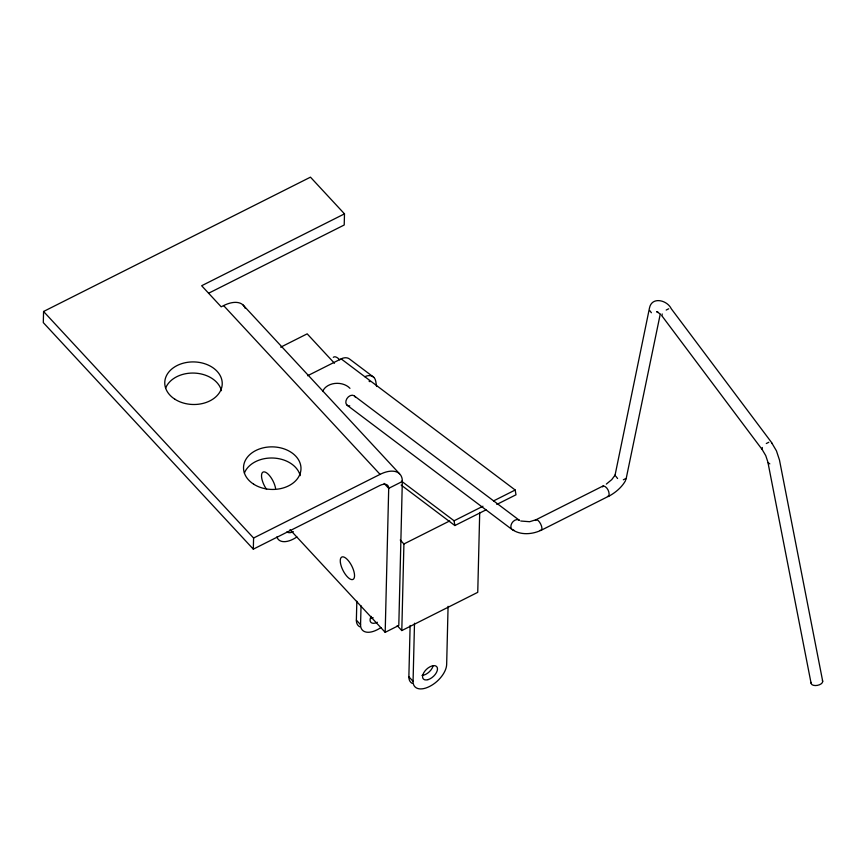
<?xml version="1.0" encoding="UTF-8"?>
<svg xmlns="http://www.w3.org/2000/svg" width="866" height="866" viewBox="0 0 866 866"><rect width="100%" height="100%" fill="white"/><g stroke="black" fill="none" stroke-linecap="round" stroke-linejoin="round"><path stroke-width="1.3" d="M208.587 293.249L344.213 224.998L344.484 213.859L310.461 177.162L43.571 311.479L43.3 322.607L253.316 549.152L379.806 485.501A11.052 6.019 -42.8 0 1 388.704 488.348L402.322 481.496L398.804 625.468L385.186 632.321L290.023 529.678M253.316 549.152L253.586 538.024L43.571 311.479M359.791 626.811A20.264 11.041 -42.8 0 1 356.37 620.153L356.835 601.242M380.899 627.558A20.264 11.041 -42.8 0 1 377.186 629.766L376.883 629.918A20.264 11.041 -42.8 0 1 360.57 624.689L361.035 605.767M385.186 632.321L388.704 488.348L384.125 483.412M479.71 512.412L477.751 592.333L401.802 630.567L403.913 543.978L400.244 540.016M412.303 683.447A20.264 11.041 -42.8 0 1 408.871 676.79L410.127 625.447M448.079 606.319L446.661 664.417A20.264 11.041 -42.8 0 1 429.688 686.402L429.384 686.554A20.264 11.041 -42.8 0 1 413.071 681.326L414.5 623.228M661.819 315.603L662.219 313.979M761.918 449.086L762.318 447.473M771.638 443.489L771.671 442.764M660.173 314.52L625.966 479.612M614.936 475.737L649.478 308.015C651.827 296.194 667.242 300.112 671.28 308.761L771.379 442.255L776.445 450.861L779.454 459.943L822.7 681.25M602.617 486.887L603.385 485.815C607.293 486.757 609.935 492.245 608.917 496.088L541.445 530.133M615.347 474.752L611.753 479.612L606.341 484.094M625.555 480.598C621.691 487.526 615.325 492.732 608.43 496.456L607.499 496.337M625.837 478.53L623.336 479.786M666.203 310.05L668.704 308.783M766.302 443.533L768.802 442.266M344.484 213.859L201.659 285.737L221.187 306.813L223.612 305.59A27.625 15.058 -42.8 0 1 245.197 308.307M280.692 347.179L307.181 333.843L334.449 363.255M307.582 375.747L341.139 358.86A11.42 8.216 -53 0 1 350.026 359.39L373.722 377.24M253.586 538.024L380.077 474.362A27.625 15.058 -42.8 0 1 402.322 481.496M403.913 543.978L449.725 520.921M401.445 481.117L454.076 520.78L482.947 506.242M493.544 500.916L515.194 490.015L515.984 494.789L496.803 504.434M401.164 485.079L454.856 525.543L486.021 509.868M535.708 519.903L603.385 485.815M536.26 519.654L529.656 521.711L520.769 521.018M540.893 530.382C532.222 534.365 521.245 535.296 512.899 530.035M657.943 312.02L656.601 311.673L660.347 314.012M769.809 463.873L768.142 462.725M341.139 358.86L515.194 490.015M354.508 396.065L519.568 520.444A5.9 4.243 -53 0 0 511.784 523.291A5.9 4.243 -53 0 0 514.025 530.295M346.898 405.05L511.968 529.44M651.405 312.745L649.695 310.548M617.577 478.508L615.878 476.311M243.043 304.973L399.507 473.745M223.612 305.59L380.077 474.362M397.202 625.609L401.802 630.567M356.37 620.153L360.57 624.689M408.871 676.79L413.071 681.326M662.111 316.112L762.21 449.606L765.75 455.613L767.85 461.946L811.096 683.263M454.076 520.78L454.856 525.543M376.613 386.496L375.747 381.235A11.42 8.216 -53 0 0 364.846 376.71M165.644 388.087A28.73 21.282 1.4 0 1 194.601 373.094A28.73 21.282 1.4 0 1 221.458 390.674M244.396 473.042A28.73 21.282 1.4 0 1 273.353 458.038A28.73 21.282 1.4 0 1 300.21 475.629M266.609 489.398A12.525 4.925 63.3 0 1 263.751 471.873A12.525 4.925 63.3 0 1 275.604 488.532M369.057 381.17A5.521 3.973 -53 0 1 369.923 381.733M349.756 405.873A5.9 4.243 -53 0 1 346.865 398.674A5.9 4.243 -53 0 1 355.179 396.964M822.408 680.481A5.889 3.15 -11.1 0 1 817.266 685.396A5.889 3.15 -11.1 0 1 811.193 682.419M535.35 520.498A5.9 2.317 63.3 0 1 540.698 524.071A5.9 2.317 63.3 0 1 540.178 530.263M333.291 357.322A12.893 5.066 63.3 0 1 339.764 359.855M276.904 536.888A20.264 11.041 -42.8 0 0 292.87 539.302L293.173 539.15A20.264 11.041 -42.8 0 0 296.886 536.942M293.358 531.648A9.093 4.958 -42.8 0 1 286.96 531.854M433 666.214A9.093 4.958 -42.8 0 1 421.959 675.437M377.37 622.264A9.093 4.958 -42.8 0 1 371.124 616.365M373.17 617.739A9.093 4.958 -42.8 0 1 371.233 618.497M322.661 391.508A15.285 11.323 1.4 0 1 334.817 383.454A15.285 11.323 1.4 0 1 349.961 388.325M174.943 399.258A28.73 21.282 1.4 0 0 221.772 387.308A28.73 21.282 1.4 0 0 183.787 363.06A28.73 21.282 1.4 0 0 174.943 399.258M253.695 484.202A28.73 21.282 1.4 0 0 300.534 472.251A28.73 21.282 1.4 0 0 262.539 448.014A28.73 21.282 1.4 0 0 253.695 484.202M340.457 562.954A12.525 4.925 63.3 0 0 352.31 579.614A12.525 4.925 63.3 0 0 349.453 562.088A12.525 4.925 63.3 0 0 340.457 562.954M427.945 679.669A9.093 4.958 -42.8 0 0 437.276 667.578A9.093 4.958 -42.8 0 0 424.838 671.139A9.093 4.958 -42.8 0 0 427.945 679.669"/></g></svg>
